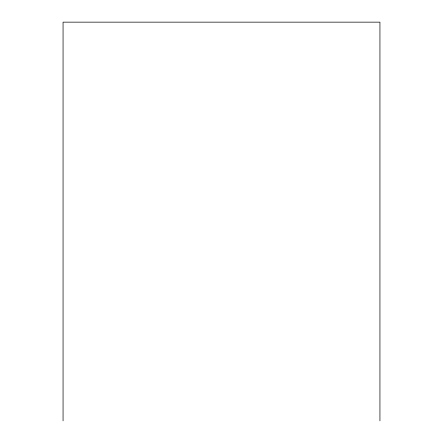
<?xml version="1.0" encoding="UTF-8"?>
<svg xmlns="http://www.w3.org/2000/svg" width="443" height="443" viewBox="0 0 443 443"><rect width="100%" height="100%" fill="white"/><g stroke="black" fill="none" stroke-linecap="round" stroke-linejoin="round"><path stroke-width="0.66" d="M379.939 420.85L379.939 22.15L63.061 22.15L63.061 420.85"/></g></svg>
